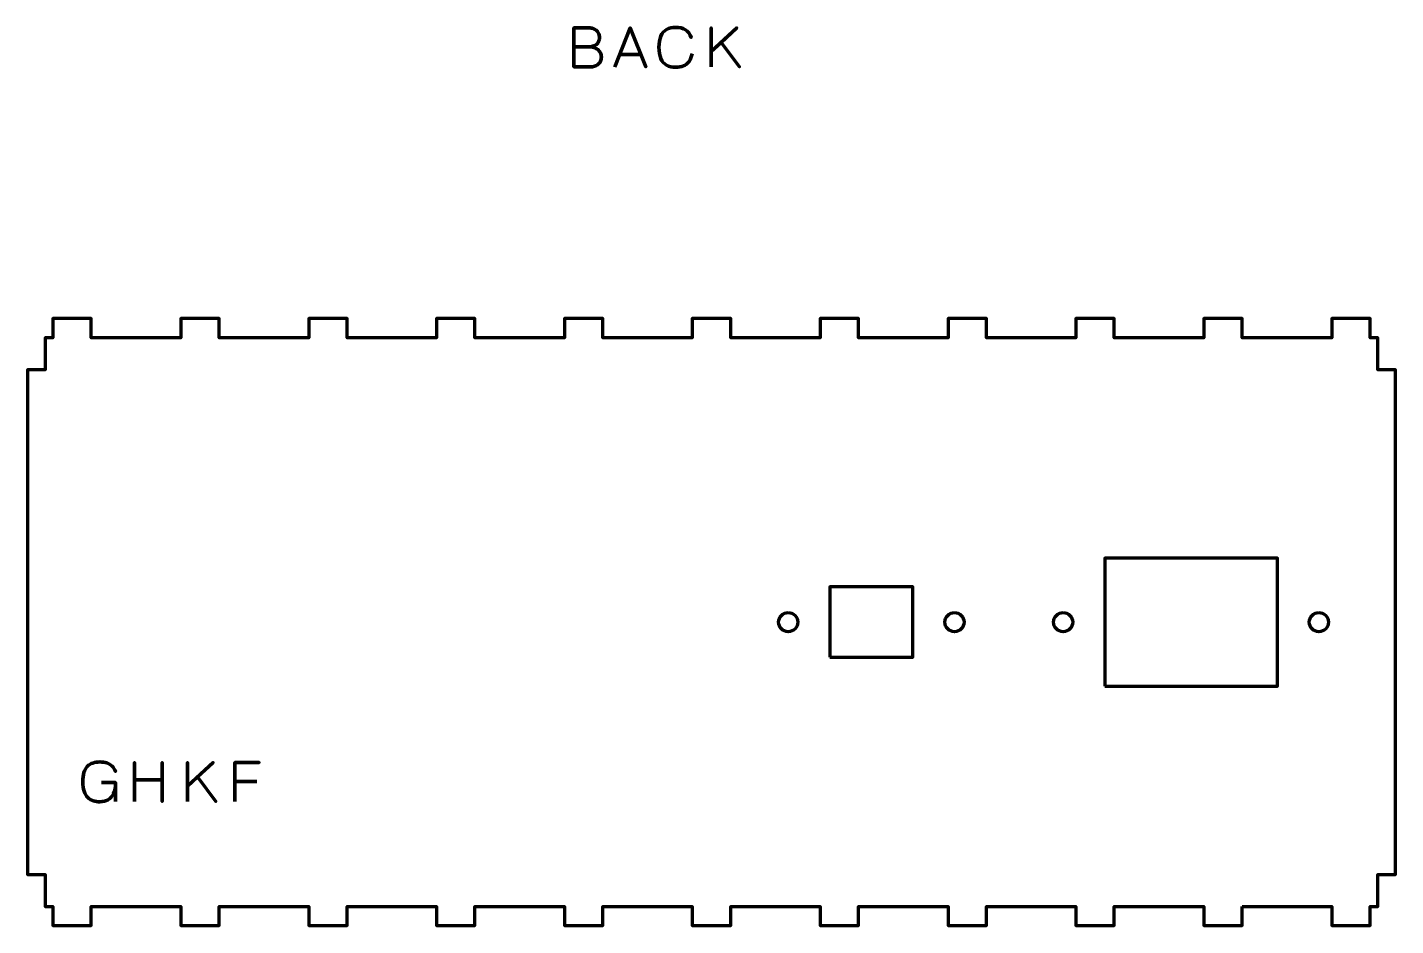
# Model space of a CAD drawing. Header units: centimetres. Extents: x -70 to 70, y -17 to 17.
# Drawn here: x 18.8 to 40.2, y 2.92 to 16.97 of the extents above; entities that cross this region are included whole.
import ezdxf

# ---------------------------------------------------------------- set-up
doc = ezdxf.new("R2010")
doc.units = ezdxf.units.CM
doc.header["$MEASUREMENT"] = 0
doc.layers.add('Layer 1', color=7, linetype='Continuous')

msp = doc.modelspace()

# ---------------------------------------------------------------- linework, layer by layer
at = {"layer": 'Layer 1', "color": 250, "lineweight": 70}
for points in [[(35.65002, 6.66676), (38.35002, 6.66676), (38.35002, 8.66676), (35.65002, 8.66676), (35.65002, 6.66676)], [(31.35002, 7.11676), (32.65002, 7.11676), (32.65002, 8.21676), (31.35002, 8.21676), (31.35002, 7.11676)]]:
    msp.add_lwpolyline(points, close=True, dxfattribs=at)
for centre in [(30.70002, 7.66676), (33.30002, 7.66676), (35.00002, 7.66676), (39.00002, 7.66676)]:
    msp.add_ellipse(centre, major_axis=(0, 0.15), ratio=1, dxfattribs=at)
at = {"layer": 'Layer 1', "color": 30, "lineweight": 70}
for points, knots in [([(27.34473, 16.67014), (27.34473, 16.67014), (27.57926, 16.67014), (27.57926, 16.67014), (27.57926, 16.67014), (27.60974, 16.67029), (27.6357, 16.67452), (27.65758, 16.68284), (27.65758, 16.68284), (27.67931, 16.69103), (27.69695, 16.70218), (27.71063, 16.71615), (27.71063, 16.71615), (27.72432, 16.73012), (27.7342, 16.74592), (27.74041, 16.76342), (27.74041, 16.76342), (27.74648, 16.78078), (27.7493, 16.79884), (27.74859, 16.81747), (27.74859, 16.81747), (27.74775, 16.83609), (27.74379, 16.85415), (27.73674, 16.87179), (27.73674, 16.87179), (27.72982, 16.88943), (27.71938, 16.90538), (27.70569, 16.91963), (27.70569, 16.91963), (27.69201, 16.93388), (27.67493, 16.94517), (27.65419, 16.9535), (27.65419, 16.9535), (27.63345, 16.96196), (27.60903, 16.96634), (27.58095, 16.96648), (27.58095, 16.96648), (27.58095, 16.96648), (27.34473, 16.96648), (27.34473, 16.96648), (27.34473, 16.96648), (27.34473, 16.96648), (27.34473, 16.35603), (27.34473, 16.35603), (27.34473, 16.35603), (27.34473, 16.35603), (27.60466, 16.35603), (27.60466, 16.35603), (27.60466, 16.35603), (27.62893, 16.35603), (27.65151, 16.35956), (27.67239, 16.36647), (27.67239, 16.36647), (27.69328, 16.37353), (27.71148, 16.38355), (27.72728, 16.39695), (27.72728, 16.39695), (27.74295, 16.41022), (27.75522, 16.4263), (27.76397, 16.44535), (27.76397, 16.44535), (27.77272, 16.4644), (27.77724, 16.48599), (27.77738, 16.51012), (27.77738, 16.51012), (27.77681, 16.5344), (27.77173, 16.55627), (27.762, 16.57588), (27.762, 16.57588), (27.75226, 16.5955), (27.73871, 16.61229), (27.72122, 16.6264), (27.72122, 16.6264), (27.70372, 16.64037), (27.68283, 16.65124), (27.65885, 16.65871), (27.65885, 16.65871), (27.63486, 16.66619), (27.60833, 16.67), (27.57926, 16.67014), (27.57926, 16.67014), (27.60833, 16.67), (27.63486, 16.66619), (27.65885, 16.65871), (27.65885, 16.65871), (27.68283, 16.65124), (27.70372, 16.64037), (27.72122, 16.6264), (27.72122, 16.6264), (27.73871, 16.61229), (27.75226, 16.5955), (27.762, 16.57588), (27.762, 16.57588), (27.77173, 16.55627), (27.77681, 16.5344), (27.77738, 16.51012), (27.77738, 16.51012), (27.77724, 16.48599), (27.77272, 16.4644), (27.76397, 16.44535), (27.76397, 16.44535), (27.75522, 16.4263), (27.74295, 16.41022), (27.72728, 16.39695), (27.72728, 16.39695), (27.71148, 16.38355), (27.69328, 16.37353), (27.67239, 16.36647), (27.67239, 16.36647), (27.65151, 16.35956), (27.62893, 16.35603), (27.60466, 16.35603), (27.60466, 16.35603), (27.60466, 16.35603), (27.34473, 16.35603), (27.34473, 16.35603), (27.34473, 16.35603), (27.34473, 16.35603), (27.34473, 16.96648), (27.34473, 16.96648), (27.34473, 16.96648), (27.34473, 16.96648), (27.58095, 16.96648), (27.58095, 16.96648), (27.58095, 16.96648), (27.60903, 16.96634), (27.63345, 16.96196), (27.65419, 16.9535), (27.65419, 16.9535), (27.67493, 16.94517), (27.69201, 16.93388), (27.70569, 16.91963), (27.70569, 16.91963), (27.71938, 16.90538), (27.72982, 16.88943), (27.73674, 16.87179), (27.73674, 16.87179), (27.74379, 16.85415), (27.74775, 16.83609), (27.74859, 16.81747), (27.74859, 16.81747), (27.7493, 16.79884), (27.74648, 16.78078), (27.74041, 16.76342), (27.74041, 16.76342), (27.7342, 16.74592), (27.72432, 16.73012), (27.71063, 16.71615), (27.71063, 16.71615), (27.69695, 16.70218), (27.67931, 16.69103), (27.65758, 16.68284), (27.65758, 16.68284), (27.6357, 16.67452), (27.60974, 16.67029), (27.57926, 16.67014), (27.57926, 16.67014), (27.57926, 16.67014), (27.34473, 16.67014), (27.34473, 16.67014)], [0, 0, 0, 0, 0.025, 0.025, 0.025, 0.025, 0.05, 0.05, 0.05, 0.05, 0.075, 0.075, 0.075, 0.075, 0.1, 0.1, 0.1, 0.1, 0.125, 0.125, 0.125, 0.125, 0.15, 0.15, 0.15, 0.15, 0.175, 0.175, 0.175, 0.175, 0.2, 0.2, 0.2, 0.2, 0.225, 0.225, 0.225, 0.225, 0.25, 0.25, 0.25, 0.25, 0.275, 0.275, 0.275, 0.275, 0.3, 0.3, 0.3, 0.3, 0.325, 0.325, 0.325, 0.325, 0.35, 0.35, 0.35, 0.35, 0.375, 0.375, 0.375, 0.375, 0.4, 0.4, 0.4, 0.4, 0.425, 0.425, 0.425, 0.425, 0.45, 0.45, 0.45, 0.45, 0.475, 0.475, 0.475, 0.475, 0.5, 0.5, 0.5, 0.5, 0.525, 0.525, 0.525, 0.525, 0.55, 0.55, 0.55, 0.55, 0.575, 0.575, 0.575, 0.575, 0.6, 0.6, 0.6, 0.6, 0.625, 0.625, 0.625, 0.625, 0.65, 0.65, 0.65, 0.65, 0.675, 0.675, 0.675, 0.675, 0.7, 0.7, 0.7, 0.7, 0.725, 0.725, 0.725, 0.725, 0.75, 0.75, 0.75, 0.75, 0.775, 0.775, 0.775, 0.775, 0.8, 0.8, 0.8, 0.8, 0.825, 0.825, 0.825, 0.825, 0.85, 0.85, 0.85, 0.85, 0.875, 0.875, 0.875, 0.875, 0.9, 0.9, 0.9, 0.9, 0.925, 0.925, 0.925, 0.925, 0.95, 0.95, 0.95, 0.95, 0.975, 0.975, 0.975, 0.975, 1, 1, 1, 1]), ([(27.98566, 16.35603), (27.98566, 16.35603), (28.22781, 16.96648), (28.22781, 16.96648), (28.22781, 16.96648), (28.22781, 16.96648), (28.4708, 16.35603), (28.4708, 16.35603), (28.4708, 16.35603), (28.4708, 16.35603), (28.22781, 16.96648), (28.22781, 16.96648), (28.22781, 16.96648), (28.22781, 16.96648), (27.98566, 16.35603), (27.98566, 16.35603)], [0, 0, 0, 0, 0.25, 0.25, 0.25, 0.25, 0.5, 0.5, 0.5, 0.5, 0.75, 0.75, 0.75, 0.75, 1, 1, 1, 1]), ([(29.19555, 16.56092), (29.18652, 16.51252), (29.17072, 16.47259), (29.14856, 16.44126), (29.14856, 16.44126), (29.12627, 16.41008), (29.09776, 16.38693), (29.06305, 16.37183), (29.06305, 16.37183), (29.02848, 16.35674), (28.98784, 16.34912), (28.94155, 16.34926), (28.94155, 16.34926), (28.88525, 16.34912), (28.83741, 16.35998), (28.79818, 16.38214), (28.79818, 16.38214), (28.75895, 16.40415), (28.72904, 16.43816), (28.70843, 16.4843), (28.70843, 16.4843), (28.68783, 16.53044), (28.67753, 16.58957), (28.67739, 16.66168), (28.67739, 16.66168), (28.67753, 16.7335), (28.68783, 16.79249), (28.70843, 16.83863), (28.70843, 16.83863), (28.72904, 16.88478), (28.75895, 16.91892), (28.79818, 16.94108), (28.79818, 16.94108), (28.83741, 16.96323), (28.88525, 16.97424), (28.94155, 16.9741), (28.94155, 16.9741), (29.00181, 16.97424), (29.05232, 16.9614), (29.09296, 16.93558), (29.09296, 16.93558), (29.13346, 16.90975), (29.16324, 16.86982), (29.18201, 16.81577), (29.18201, 16.81577), (29.16324, 16.86982), (29.13346, 16.90975), (29.09296, 16.93558), (29.09296, 16.93558), (29.05232, 16.9614), (29.00181, 16.97424), (28.94155, 16.9741), (28.94155, 16.9741), (28.88525, 16.97424), (28.83741, 16.96323), (28.79818, 16.94108), (28.79818, 16.94108), (28.75895, 16.91892), (28.72904, 16.88478), (28.70843, 16.83863), (28.70843, 16.83863), (28.68783, 16.79249), (28.67753, 16.7335), (28.67739, 16.66168), (28.67739, 16.66168), (28.67753, 16.58957), (28.68783, 16.53044), (28.70843, 16.4843), (28.70843, 16.4843), (28.72904, 16.43816), (28.75895, 16.40415), (28.79818, 16.38214), (28.79818, 16.38214), (28.83741, 16.35998), (28.88525, 16.34912), (28.94155, 16.34926), (28.94155, 16.34926), (28.98784, 16.34912), (29.02848, 16.35674), (29.06305, 16.37183), (29.06305, 16.37183), (29.09776, 16.38693), (29.12627, 16.41008), (29.14856, 16.44126), (29.14856, 16.44126), (29.17072, 16.47259), (29.18652, 16.51252), (29.19555, 16.56092)], [0, 0, 0, 0, 0.04545455, 0.04545455, 0.04545455, 0.04545455, 0.09090909, 0.09090909, 0.09090909, 0.09090909, 0.13636364, 0.13636364, 0.13636364, 0.13636364, 0.18181818, 0.18181818, 0.18181818, 0.18181818, 0.22727273, 0.22727273, 0.22727273, 0.22727273, 0.27272727, 0.27272727, 0.27272727, 0.27272727, 0.31818182, 0.31818182, 0.31818182, 0.31818182, 0.36363636, 0.36363636, 0.36363636, 0.36363636, 0.40909091, 0.40909091, 0.40909091, 0.40909091, 0.45454545, 0.45454545, 0.45454545, 0.45454545, 0.5, 0.5, 0.5, 0.5, 0.54545455, 0.54545455, 0.54545455, 0.54545455, 0.59090909, 0.59090909, 0.59090909, 0.59090909, 0.63636364, 0.63636364, 0.63636364, 0.63636364, 0.68181818, 0.68181818, 0.68181818, 0.68181818, 0.72727273, 0.72727273, 0.72727273, 0.72727273, 0.77272727, 0.77272727, 0.77272727, 0.77272727, 0.81818182, 0.81818182, 0.81818182, 0.81818182, 0.86363636, 0.86363636, 0.86363636, 0.86363636, 0.90909091, 0.90909091, 0.90909091, 0.90909091, 0.95454545, 0.95454545, 0.95454545, 0.95454545, 1, 1, 1, 1]), ([(29.49527, 16.35603), (29.49527, 16.35603), (29.49527, 16.96648), (29.49527, 16.96648), (29.49527, 16.96648), (29.49527, 16.96648), (29.49527, 16.59564), (29.49527, 16.59564), (29.49527, 16.59564), (29.49527, 16.59564), (29.89744, 16.96648), (29.89744, 16.96648), (29.89744, 16.96648), (29.89744, 16.96648), (29.65106, 16.73957), (29.65106, 16.73957), (29.65106, 16.73957), (29.65106, 16.73957), (29.93808, 16.35603), (29.93808, 16.35603), (29.93808, 16.35603), (29.93808, 16.35603), (29.65106, 16.73957), (29.65106, 16.73957), (29.65106, 16.73957), (29.65106, 16.73957), (29.49527, 16.59564), (29.49527, 16.59564), (29.49527, 16.59564), (29.49527, 16.59564), (29.49527, 16.35603), (29.49527, 16.35603)], [0, 0, 0, 0, 0.125, 0.125, 0.125, 0.125, 0.25, 0.25, 0.25, 0.25, 0.375, 0.375, 0.375, 0.375, 0.5, 0.5, 0.5, 0.5, 0.625, 0.625, 0.625, 0.625, 0.75, 0.75, 0.75, 0.75, 0.875, 0.875, 0.875, 0.875, 1, 1, 1, 1]), ([(28.06186, 16.54822), (28.06186, 16.54822), (28.39376, 16.54822), (28.39376, 16.54822), (28.39376, 16.54822), (28.39376, 16.54822), (28.06186, 16.54822), (28.06186, 16.54822)], [0, 0, 0, 0, 0.5, 0.5, 0.5, 0.5, 1, 1, 1, 1]), ([(19.96073, 5.15617), (19.96073, 5.15617), (20.17833, 5.15617), (20.17833, 5.15617), (20.17833, 5.15617), (20.17805, 5.08689), (20.16817, 5.03002), (20.14841, 4.98571), (20.14841, 4.98571), (20.12866, 4.94126), (20.10072, 4.90852), (20.06431, 4.88722), (20.06431, 4.88722), (20.0279, 4.86605), (19.98472, 4.85547), (19.93449, 4.85561), (19.93449, 4.85561), (19.89681, 4.85547), (19.86182, 4.86069), (19.8295, 4.87155), (19.8295, 4.87155), (19.79719, 4.88228), (19.76882, 4.89977), (19.74455, 4.9239), (19.74455, 4.9239), (19.72028, 4.94803), (19.70123, 4.97993), (19.68768, 5.01958), (19.68768, 5.01958), (19.67414, 5.05923), (19.66722, 5.10791), (19.66694, 5.16549), (19.66694, 5.16549), (19.66708, 5.22334), (19.67315, 5.27217), (19.68514, 5.31224), (19.68514, 5.31224), (19.69728, 5.35218), (19.71478, 5.38435), (19.73792, 5.40876), (19.73792, 5.40876), (19.76092, 5.43304), (19.789, 5.45067), (19.82202, 5.46168), (19.82202, 5.46168), (19.85504, 5.47269), (19.89244, 5.47805), (19.93449, 5.47791), (19.93449, 5.47791), (19.97442, 5.47805), (20.01027, 5.47311), (20.04216, 5.46309), (20.04216, 5.46309), (20.07405, 5.45307), (20.10142, 5.43699), (20.12428, 5.41483), (20.12428, 5.41483), (20.14728, 5.39268), (20.16521, 5.36347), (20.17833, 5.3272), (20.17833, 5.3272), (20.16521, 5.36347), (20.14728, 5.39268), (20.12428, 5.41483), (20.12428, 5.41483), (20.10142, 5.43699), (20.07405, 5.45307), (20.04216, 5.46309), (20.04216, 5.46309), (20.01027, 5.47311), (19.97442, 5.47805), (19.93449, 5.47791), (19.93449, 5.47791), (19.89244, 5.47805), (19.85504, 5.47269), (19.82202, 5.46168), (19.82202, 5.46168), (19.789, 5.45067), (19.76092, 5.43304), (19.73792, 5.40876), (19.73792, 5.40876), (19.71478, 5.38435), (19.69728, 5.35218), (19.68514, 5.31224), (19.68514, 5.31224), (19.67315, 5.27217), (19.66708, 5.22334), (19.66694, 5.16549), (19.66694, 5.16549), (19.66722, 5.10791), (19.67414, 5.05923), (19.68768, 5.01958), (19.68768, 5.01958), (19.70123, 4.97993), (19.72028, 4.94803), (19.74455, 4.9239), (19.74455, 4.9239), (19.76882, 4.89977), (19.79719, 4.88228), (19.8295, 4.87155), (19.8295, 4.87155), (19.86182, 4.86069), (19.89681, 4.85547), (19.93449, 4.85561), (19.93449, 4.85561), (19.98472, 4.85547), (20.0279, 4.86605), (20.06431, 4.88722), (20.06431, 4.88722), (20.10072, 4.90852), (20.12866, 4.94126), (20.14841, 4.98571), (20.14841, 4.98571), (20.16817, 5.03002), (20.17805, 5.08689), (20.17833, 5.15617), (20.17833, 5.15617), (20.17833, 5.15617), (19.96073, 5.15617), (19.96073, 5.15617)], [0, 0, 0, 0, 0.03333333, 0.03333333, 0.03333333, 0.03333333, 0.06666667, 0.06666667, 0.06666667, 0.06666667, 0.1, 0.1, 0.1, 0.1, 0.13333333, 0.13333333, 0.13333333, 0.13333333, 0.16666667, 0.16666667, 0.16666667, 0.16666667, 0.2, 0.2, 0.2, 0.2, 0.23333333, 0.23333333, 0.23333333, 0.23333333, 0.26666667, 0.26666667, 0.26666667, 0.26666667, 0.3, 0.3, 0.3, 0.3, 0.33333333, 0.33333333, 0.33333333, 0.33333333, 0.36666667, 0.36666667, 0.36666667, 0.36666667, 0.4, 0.4, 0.4, 0.4, 0.43333333, 0.43333333, 0.43333333, 0.43333333, 0.46666667, 0.46666667, 0.46666667, 0.46666667, 0.5, 0.5, 0.5, 0.5, 0.53333333, 0.53333333, 0.53333333, 0.53333333, 0.56666667, 0.56666667, 0.56666667, 0.56666667, 0.6, 0.6, 0.6, 0.6, 0.63333333, 0.63333333, 0.63333333, 0.63333333, 0.66666667, 0.66666667, 0.66666667, 0.66666667, 0.7, 0.7, 0.7, 0.7, 0.73333333, 0.73333333, 0.73333333, 0.73333333, 0.76666667, 0.76666667, 0.76666667, 0.76666667, 0.8, 0.8, 0.8, 0.8, 0.83333333, 0.83333333, 0.83333333, 0.83333333, 0.86666667, 0.86666667, 0.86666667, 0.86666667, 0.9, 0.9, 0.9, 0.9, 0.93333333, 0.93333333, 0.93333333, 0.93333333, 0.96666667, 0.96666667, 0.96666667, 0.96666667, 1, 1, 1, 1]), ([(20.4772, 4.85984), (20.4772, 4.85984), (20.4772, 5.19766), (20.4772, 5.19766), (20.4772, 5.19766), (20.4772, 5.19766), (20.90816, 5.19766), (20.90816, 5.19766), (20.90816, 5.19766), (20.90816, 5.19766), (20.90816, 4.85984), (20.90816, 4.85984), (20.90816, 4.85984), (20.90816, 4.85984), (20.90816, 5.46944), (20.90816, 5.46944), (20.90816, 5.46944), (20.90816, 5.46944), (20.90816, 5.19766), (20.90816, 5.19766), (20.90816, 5.19766), (20.90816, 5.19766), (20.4772, 5.19766), (20.4772, 5.19766), (20.4772, 5.19766), (20.4772, 5.19766), (20.4772, 5.46944), (20.4772, 5.46944), (20.4772, 5.46944), (20.4772, 5.46944), (20.4772, 4.85984), (20.4772, 4.85984)], [0, 0, 0, 0, 0.125, 0.125, 0.125, 0.125, 0.25, 0.25, 0.25, 0.25, 0.375, 0.375, 0.375, 0.375, 0.5, 0.5, 0.5, 0.5, 0.625, 0.625, 0.625, 0.625, 0.75, 0.75, 0.75, 0.75, 0.875, 0.875, 0.875, 0.875, 1, 1, 1, 1]), ([(21.30355, 4.85984), (21.30355, 4.85984), (21.30355, 5.47029), (21.30355, 5.47029), (21.30355, 5.47029), (21.30355, 5.47029), (21.30355, 5.09945), (21.30355, 5.09945), (21.30355, 5.09945), (21.30355, 5.09945), (21.70572, 5.47029), (21.70572, 5.47029), (21.70572, 5.47029), (21.70572, 5.47029), (21.45934, 5.24338), (21.45934, 5.24338), (21.45934, 5.24338), (21.45934, 5.24338), (21.74636, 4.85984), (21.74636, 4.85984), (21.74636, 4.85984), (21.74636, 4.85984), (21.45934, 5.24338), (21.45934, 5.24338), (21.45934, 5.24338), (21.45934, 5.24338), (21.30355, 5.09945), (21.30355, 5.09945), (21.30355, 5.09945), (21.30355, 5.09945), (21.30355, 4.85984), (21.30355, 4.85984)], [0, 0, 0, 0, 0.125, 0.125, 0.125, 0.125, 0.25, 0.25, 0.25, 0.25, 0.375, 0.375, 0.375, 0.375, 0.5, 0.5, 0.5, 0.5, 0.625, 0.625, 0.625, 0.625, 0.75, 0.75, 0.75, 0.75, 0.875, 0.875, 0.875, 0.875, 1, 1, 1, 1]), ([(22.04608, 4.85984), (22.04608, 4.85984), (22.04608, 5.47029), (22.04608, 5.47029), (22.04608, 5.47029), (22.04608, 5.47029), (22.42454, 5.47029), (22.42454, 5.47029), (22.42454, 5.47029), (22.42454, 5.47029), (22.04608, 5.47029), (22.04608, 5.47029), (22.04608, 5.47029), (22.04608, 5.47029), (22.04608, 4.85984), (22.04608, 4.85984)], [0, 0, 0, 0, 0.25, 0.25, 0.25, 0.25, 0.5, 0.5, 0.5, 0.5, 0.75, 0.75, 0.75, 0.75, 1, 1, 1, 1]), ([(20.17833, 4.85984), (20.17833, 4.85984), (20.17833, 5.15617), (20.17833, 5.15617), (20.17833, 5.15617), (20.17833, 5.15617), (20.17833, 4.85984), (20.17833, 4.85984)], [0, 0, 0, 0, 0.5, 0.5, 0.5, 0.5, 1, 1, 1, 1]), ([(22.38983, 5.17395), (22.38983, 5.17395), (22.04608, 5.17395), (22.04608, 5.17395), (22.04608, 5.17395), (22.04608, 5.17395), (22.38983, 5.17395), (22.38983, 5.17395)], [0, 0, 0, 0, 0.5, 0.5, 0.5, 0.5, 1, 1, 1, 1])]:
    msp.add_open_spline(points, degree=3, knots=knots, dxfattribs=at)
at = {"layer": 'Layer 1', "color": 250, "lineweight": 70}
msp.add_open_spline([(37.80001, 3.21673), (37.80001, 3.21673), (37.80001, 2.91673), (37.80001, 2.91673), (37.80001, 2.91673), (37.80001, 2.91673), (37.2, 2.91673), (37.2, 2.91673), (37.2, 2.91673), (37.2, 2.91673), (37.19997, 3.21673), (37.19997, 3.21673), (37.19997, 3.21673), (37.19997, 3.21673), (35.80001, 3.21673), (35.80001, 3.21673), (35.80001, 3.21673), (35.80001, 3.21673), (35.80001, 2.91673), (35.80001, 2.91673), (35.80001, 2.91673), (35.80001, 2.91673), (35.2, 2.91673), (35.2, 2.91673), (35.2, 2.91673), (35.2, 2.91673), (35.19997, 3.21673), (35.19997, 3.21673), (35.19997, 3.21673), (35.19997, 3.21673), (33.80001, 3.21673), (33.80001, 3.21673), (33.80001, 3.21673), (33.80001, 3.21673), (33.80001, 2.91673), (33.80001, 2.91673), (33.80001, 2.91673), (33.80001, 2.91673), (33.2, 2.91673), (33.2, 2.91673), (33.2, 2.91673), (33.2, 2.91673), (33.19997, 3.21673), (33.19997, 3.21673), (33.19997, 3.21673), (33.19997, 3.21673), (31.80001, 3.21673), (31.80001, 3.21673), (31.80001, 3.21673), (31.80001, 3.21673), (31.80001, 2.91673), (31.80001, 2.91673), (31.80001, 2.91673), (31.80001, 2.91673), (31.2, 2.91673), (31.2, 2.91673), (31.2, 2.91673), (31.2, 2.91673), (31.19997, 3.21673), (31.19997, 3.21673), (31.19997, 3.21673), (31.19997, 3.21673), (29.80001, 3.21673), (29.80001, 3.21673), (29.80001, 3.21673), (29.80001, 3.21673), (29.80001, 2.91673), (29.80001, 2.91673), (29.80001, 2.91673), (29.80001, 2.91673), (29.2, 2.91673), (29.2, 2.91673), (29.2, 2.91673), (29.2, 2.91673), (29.19997, 3.21673), (29.19997, 3.21673), (29.19997, 3.21673), (29.19997, 3.21673), (27.80001, 3.21673), (27.80001, 3.21673), (27.80001, 3.21673), (27.80001, 3.21673), (27.80001, 2.91673), (27.80001, 2.91673), (27.80001, 2.91673), (27.80001, 2.91673), (27.2, 2.91673), (27.2, 2.91673), (27.2, 2.91673), (27.2, 2.91673), (27.19997, 3.21673), (27.19997, 3.21673), (27.19997, 3.21673), (27.19997, 3.21673), (25.80001, 3.21673), (25.80001, 3.21673), (25.80001, 3.21673), (25.80001, 3.21673), (25.80001, 2.91673), (25.80001, 2.91673), (25.80001, 2.91673), (25.80001, 2.91673), (25.2, 2.91673), (25.2, 2.91673), (25.2, 2.91673), (25.2, 2.91673), (25.19997, 3.21673), (25.19997, 3.21673), (25.19997, 3.21673), (25.19997, 3.21673), (23.80001, 3.21673), (23.80001, 3.21673), (23.80001, 3.21673), (23.80001, 3.21673), (23.80001, 2.91673), (23.80001, 2.91673), (23.80001, 2.91673), (23.80001, 2.91673), (23.2, 2.91673), (23.2, 2.91673), (23.2, 2.91673), (23.2, 2.91673), (23.19997, 3.21673), (23.19997, 3.21673), (23.19997, 3.21673), (23.19997, 3.21673), (21.80001, 3.21673), (21.80001, 3.21673), (21.80001, 3.21673), (21.80001, 3.21673), (21.80001, 2.91673), (21.80001, 2.91673), (21.80001, 2.91673), (21.80001, 2.91673), (21.2, 2.91673), (21.2, 2.91673), (21.2, 2.91673), (21.2, 2.91673), (21.2, 3.21673), (21.2, 3.21673), (21.2, 3.21673), (21.2, 3.21673), (19.80004, 3.21673), (19.80004, 3.21673), (19.80004, 3.21673), (19.80004, 3.21673), (19.80004, 2.91673), (19.80004, 2.91673), (19.80004, 2.91673), (19.80004, 2.91673), (19.20004, 2.91673), (19.20004, 2.91673), (19.20004, 2.91673), (19.20004, 2.91673), (19.20004, 3.21673), (19.20004, 3.21673), (19.20004, 3.21673), (19.20004, 3.21673), (19.07737, 3.21681), (19.07737, 3.21681), (19.07737, 3.21681), (19.07737, 3.21681), (19.07737, 3.71679), (19.07737, 3.71679), (19.07737, 3.71679), (19.07737, 3.71679), (18.80003, 3.71679), (18.80003, 3.71679), (18.80003, 3.71679), (18.80003, 3.71679), (18.80003, 11.61673), (18.80003, 11.61673), (18.80003, 11.61673), (18.80003, 11.61673), (19.07737, 11.61673), (19.07737, 11.61673), (19.07737, 11.61673), (19.07737, 11.61673), (19.07737, 12.11671), (19.07737, 12.11671), (19.07737, 12.11671), (19.07737, 12.11671), (19.20004, 12.11679), (19.20004, 12.11679), (19.20004, 12.11679), (19.20004, 12.11679), (19.20004, 12.41679), (19.20004, 12.41679), (19.20004, 12.41679), (19.20004, 12.41679), (19.80004, 12.41679), (19.80004, 12.41679), (19.80004, 12.41679), (19.80004, 12.41679), (19.80004, 12.11679), (19.80004, 12.11679), (19.80004, 12.11679), (19.80004, 12.11679), (21.2, 12.11679), (21.2, 12.11679), (21.2, 12.11679), (21.2, 12.11679), (21.2, 12.41679), (21.2, 12.41679), (21.2, 12.41679), (21.2, 12.41679), (21.80001, 12.41679), (21.80001, 12.41679), (21.80001, 12.41679), (21.80001, 12.41679), (21.80001, 12.11679), (21.80001, 12.11679), (21.80001, 12.11679), (21.80001, 12.11679), (23.19997, 12.11679), (23.19997, 12.11679), (23.19997, 12.11679), (23.19997, 12.11679), (23.2, 12.41679), (23.2, 12.41679), (23.2, 12.41679), (23.2, 12.41679), (23.80001, 12.41679), (23.80001, 12.41679), (23.80001, 12.41679), (23.80001, 12.41679), (23.80001, 12.11679), (23.80001, 12.11679), (23.80001, 12.11679), (23.80001, 12.11679), (25.19997, 12.11679), (25.19997, 12.11679), (25.19997, 12.11679), (25.19997, 12.11679), (25.2, 12.41679), (25.2, 12.41679), (25.2, 12.41679), (25.2, 12.41679), (25.80001, 12.41679), (25.80001, 12.41679), (25.80001, 12.41679), (25.80001, 12.41679), (25.80001, 12.11679), (25.80001, 12.11679), (25.80001, 12.11679), (25.80001, 12.11679), (27.19997, 12.11679), (27.19997, 12.11679), (27.19997, 12.11679), (27.19997, 12.11679), (27.2, 12.41679), (27.2, 12.41679), (27.2, 12.41679), (27.2, 12.41679), (27.80001, 12.41679), (27.80001, 12.41679), (27.80001, 12.41679), (27.80001, 12.41679), (27.80001, 12.11679), (27.80001, 12.11679), (27.80001, 12.11679), (27.80001, 12.11679), (29.19997, 12.11679), (29.19997, 12.11679), (29.19997, 12.11679), (29.19997, 12.11679), (29.2, 12.41679), (29.2, 12.41679), (29.2, 12.41679), (29.2, 12.41679), (29.80001, 12.41679), (29.80001, 12.41679), (29.80001, 12.41679), (29.80001, 12.41679), (29.80001, 12.11679), (29.80001, 12.11679), (29.80001, 12.11679), (29.80001, 12.11679), (31.19997, 12.11679), (31.19997, 12.11679), (31.19997, 12.11679), (31.19997, 12.11679), (31.2, 12.41679), (31.2, 12.41679), (31.2, 12.41679), (31.2, 12.41679), (31.80001, 12.41679), (31.80001, 12.41679), (31.80001, 12.41679), (31.80001, 12.41679), (31.80001, 12.11679), (31.80001, 12.11679), (31.80001, 12.11679), (31.80001, 12.11679), (33.19997, 12.11679), (33.19997, 12.11679), (33.19997, 12.11679), (33.19997, 12.11679), (33.2, 12.41679), (33.2, 12.41679), (33.2, 12.41679), (33.2, 12.41679), (33.80001, 12.41679), (33.80001, 12.41679), (33.80001, 12.41679), (33.80001, 12.41679), (33.80001, 12.11679), (33.80001, 12.11679), (33.80001, 12.11679), (33.80001, 12.11679), (35.19997, 12.11679), (35.19997, 12.11679), (35.19997, 12.11679), (35.19997, 12.11679), (35.2, 12.41679), (35.2, 12.41679), (35.2, 12.41679), (35.2, 12.41679), (35.80001, 12.41679), (35.80001, 12.41679), (35.80001, 12.41679), (35.80001, 12.41679), (35.80001, 12.11679), (35.80001, 12.11679), (35.80001, 12.11679), (35.80001, 12.11679), (37.19997, 12.11679), (37.19997, 12.11679), (37.19997, 12.11679), (37.19997, 12.11679), (37.2, 12.41679), (37.2, 12.41679), (37.2, 12.41679), (37.2, 12.41679), (37.80001, 12.41679), (37.80001, 12.41679), (37.80001, 12.41679), (37.80001, 12.41679), (37.80001, 12.11679), (37.80001, 12.11679), (37.80001, 12.11679), (37.80001, 12.11679), (39.19997, 12.11679), (39.19997, 12.11679), (39.19997, 12.11679), (39.19997, 12.11679), (39.2, 12.41679), (39.2, 12.41679), (39.2, 12.41679), (39.2, 12.41679), (39.8, 12.41679), (39.8, 12.41679), (39.8, 12.41679), (39.8, 12.41679), (39.8, 12.11679), (39.8, 12.11679), (39.8, 12.11679), (39.8, 12.11679), (39.92267, 12.11671), (39.92267, 12.11671), (39.92267, 12.11671), (39.92267, 12.11671), (39.92267, 11.61673), (39.92267, 11.61673), (39.92267, 11.61673), (39.92267, 11.61673), (40.20001, 11.61673), (40.20001, 11.61673), (40.20001, 11.61673), (40.20001, 11.61673), (40.20001, 3.71679), (40.20001, 3.71679), (40.20001, 3.71679), (40.20001, 3.71679), (39.92267, 3.71679), (39.92267, 3.71679), (39.92267, 3.71679), (39.92267, 3.71679), (39.92267, 3.21681), (39.92267, 3.21681), (39.92267, 3.21681), (39.92267, 3.21681), (39.8, 3.21673), (39.8, 3.21673), (39.8, 3.21673), (39.8, 3.21673), (39.8, 2.91673), (39.8, 2.91673), (39.8, 2.91673), (39.8, 2.91673), (39.2, 2.91673), (39.2, 2.91673), (39.2, 2.91673), (39.2, 2.91673), (39.19997, 3.21673), (39.19997, 3.21673), (39.19997, 3.21673), (39.19997, 3.21673), (37.80001, 3.21673), (37.80001, 3.21673)], degree=3, knots=[0, 0, 0, 0, 0.01, 0.01, 0.01, 0.01, 0.02, 0.02, 0.02, 0.02, 0.03, 0.03, 0.03, 0.03, 0.04, 0.04, 0.04, 0.04, 0.05, 0.05, 0.05, 0.05, 0.06, 0.06, 0.06, 0.06, 0.07, 0.07, 0.07, 0.07, 0.08, 0.08, 0.08, 0.08, 0.09, 0.09, 0.09, 0.09, 0.1, 0.1, 0.1, 0.1, 0.11, 0.11, 0.11, 0.11, 0.12, 0.12, 0.12, 0.12, 0.13, 0.13, 0.13, 0.13, 0.14, 0.14, 0.14, 0.14, 0.15, 0.15, 0.15, 0.15, 0.16, 0.16, 0.16, 0.16, 0.17, 0.17, 0.17, 0.17, 0.18, 0.18, 0.18, 0.18, 0.19, 0.19, 0.19, 0.19, 0.2, 0.2, 0.2, 0.2, 0.21, 0.21, 0.21, 0.21, 0.22, 0.22, 0.22, 0.22, 0.23, 0.23, 0.23, 0.23, 0.24, 0.24, 0.24, 0.24, 0.25, 0.25, 0.25, 0.25, 0.26, 0.26, 0.26, 0.26, 0.27, 0.27, 0.27, 0.27, 0.28, 0.28, 0.28, 0.28, 0.29, 0.29, 0.29, 0.29, 0.3, 0.3, 0.3, 0.3, 0.31, 0.31, 0.31, 0.31, 0.32, 0.32, 0.32, 0.32, 0.33, 0.33, 0.33, 0.33, 0.34, 0.34, 0.34, 0.34, 0.35, 0.35, 0.35, 0.35, 0.36, 0.36, 0.36, 0.36, 0.37, 0.37, 0.37, 0.37, 0.38, 0.38, 0.38, 0.38, 0.39, 0.39, 0.39, 0.39, 0.4, 0.4, 0.4, 0.4, 0.41, 0.41, 0.41, 0.41, 0.42, 0.42, 0.42, 0.42, 0.43, 0.43, 0.43, 0.43, 0.44, 0.44, 0.44, 0.44, 0.45, 0.45, 0.45, 0.45, 0.46, 0.46, 0.46, 0.46, 0.47, 0.47, 0.47, 0.47, 0.48, 0.48, 0.48, 0.48, 0.49, 0.49, 0.49, 0.49, 0.5, 0.5, 0.5, 0.5, 0.51, 0.51, 0.51, 0.51, 0.52, 0.52, 0.52, 0.52, 0.53, 0.53, 0.53, 0.53, 0.54, 0.54, 0.54, 0.54, 0.55, 0.55, 0.55, 0.55, 0.56, 0.56, 0.56, 0.56, 0.57, 0.57, 0.57, 0.57, 0.58, 0.58, 0.58, 0.58, 0.59, 0.59, 0.59, 0.59, 0.6, 0.6, 0.6, 0.6, 0.61, 0.61, 0.61, 0.61, 0.62, 0.62, 0.62, 0.62, 0.63, 0.63, 0.63, 0.63, 0.64, 0.64, 0.64, 0.64, 0.65, 0.65, 0.65, 0.65, 0.66, 0.66, 0.66, 0.66, 0.67, 0.67, 0.67, 0.67, 0.68, 0.68, 0.68, 0.68, 0.69, 0.69, 0.69, 0.69, 0.7, 0.7, 0.7, 0.7, 0.71, 0.71, 0.71, 0.71, 0.72, 0.72, 0.72, 0.72, 0.73, 0.73, 0.73, 0.73, 0.74, 0.74, 0.74, 0.74, 0.75, 0.75, 0.75, 0.75, 0.76, 0.76, 0.76, 0.76, 0.77, 0.77, 0.77, 0.77, 0.78, 0.78, 0.78, 0.78, 0.79, 0.79, 0.79, 0.79, 0.8, 0.8, 0.8, 0.8, 0.81, 0.81, 0.81, 0.81, 0.82, 0.82, 0.82, 0.82, 0.83, 0.83, 0.83, 0.83, 0.84, 0.84, 0.84, 0.84, 0.85, 0.85, 0.85, 0.85, 0.86, 0.86, 0.86, 0.86, 0.87, 0.87, 0.87, 0.87, 0.88, 0.88, 0.88, 0.88, 0.89, 0.89, 0.89, 0.89, 0.9, 0.9, 0.9, 0.9, 0.91, 0.91, 0.91, 0.91, 0.92, 0.92, 0.92, 0.92, 0.93, 0.93, 0.93, 0.93, 0.94, 0.94, 0.94, 0.94, 0.95, 0.95, 0.95, 0.95, 0.96, 0.96, 0.96, 0.96, 0.97, 0.97, 0.97, 0.97, 0.98, 0.98, 0.98, 0.98, 0.99, 0.99, 0.99, 0.99, 1, 1, 1, 1], dxfattribs=at)

doc.saveas('drawing.dxf')
